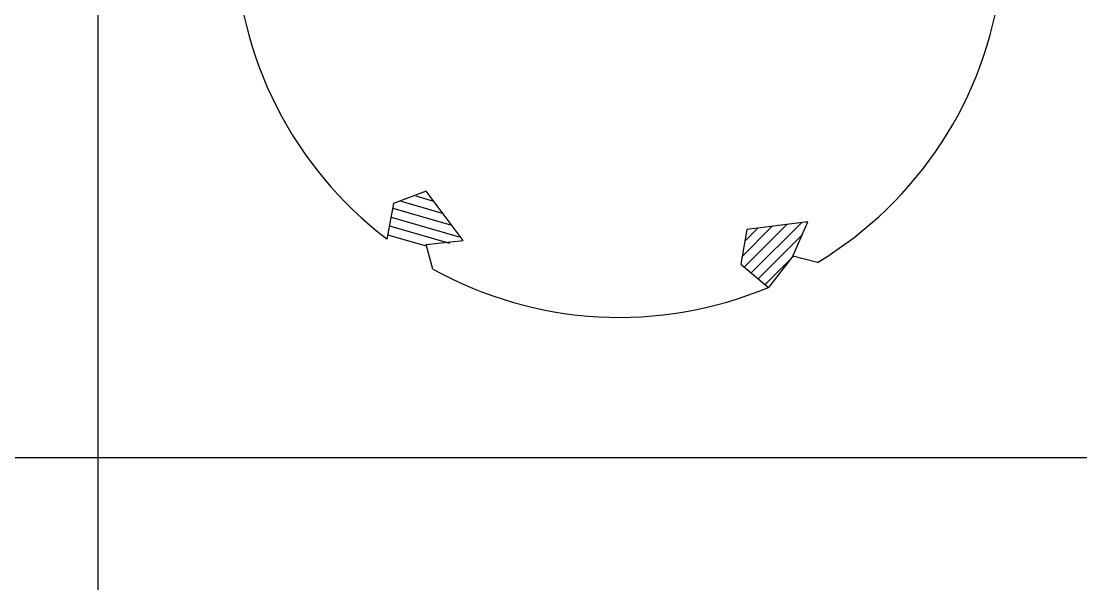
# Model space of a CAD drawing. Header units: millimetres. Extents: x -4017 to 59953, y -688 to 66564.
# Drawn here: x 30815 to 32919, y 20873 to 21989 of the extents above; entities that cross this region are included whole.
import ezdxf

# ---------------------------------------------------------------- set-up
doc = ezdxf.new("R2010")
doc.units = ezdxf.units.MM
doc.layers.add('www.cad-blocks.net', color=7, linetype='Continuous')

# ---------------------------------------------------------------- blocks, each defined once
blk = doc.blocks.new('A$C516926BB')
for p, q in [((33.426, 38.5194), (33.426, 0)), ((0, 11.7477), (60.3118, 11.7477))]:
    blk.add_line(p, q)
blk = doc.blocks.new('A$C48A350C3')
for p, q in [((0.3798, 0.2503), (0.3145, 0.2259)), ((0.3591, 0.2409), (0.3943, 0.2307)), ((0.4533, 0.1525), (0.3798, 0.2503)), ((0.3145, 0.2259), (0.3016, 0.1555)), ((0.3137, 0.2168), (0.4282, 0.1836)), ((0.3301, 0.2307), (0.4113, 0.2071)), ((0.3102, 0.1991), (0.4452, 0.16)), ((0.3066, 0.1815), (0.4258, 0.147)), ((1.0163, 0.1746), (1.0048, 0.1058)), ((1.0073, 0.121), (1.0671, 0.1808)), ((1.0117, 0.1), (1.096, 0.1843)), ((1.0124, 0.1514), (1.0383, 0.1773)), ((1.1377, 0.1894), (1.0163, 0.1746)), ((1.0254, 0.0884), (1.1248, 0.1878)), ((1.108, 0.1217), (1.1377, 0.1894)), ((0.303, 0.1639), (0.3794, 0.1418)), ((0.3798, 0.1444), (0.4533, 0.1525)), ((1.0391, 0.0768), (1.1268, 0.1645)), ((0.393, 0.0959), (0.3798, 0.1444)), ((1.0048, 0.1058), (1.0593, 0.0596)), ((1.0527, 0.0651), (1.109, 0.1214)), ((1.108, 0.1217), (1.0593, 0.0596)), ((1.1566, 0.1089), (1.108, 0.1217))]:
    blk.add_line(p, q)
for major_axis, start_param, end_param in [((-0.54, 0.54), 0.802391, 1.706583), ((-0.54, 0.54), 2.896787, 3.800978), ((0.54, 0.54), 3.420385, 4.324577)]:
    blk.add_ellipse((0.7636, 0.7637), major_axis=major_axis, ratio=1, start_param=start_param, end_param=end_param)

msp = doc.modelspace()

# ---------------------------------------------------------------- block references
at = {"xscale": 1000, "yscale": 1000, "zscale": 1000}
msp.add_blockref('A$C48A350C3', (31239.6, 21401.5), dxfattribs=at)
at = {"layer": 'www.cad-blocks.net', "color": 155, "true_color": 0x546d8e, "xscale": 1000, "yscale": 1000, "zscale": 1000}
msp.add_blockref('A$C516926BB', (-2458.7, 9375.6), dxfattribs=at)

doc.saveas('drawing.dxf')
